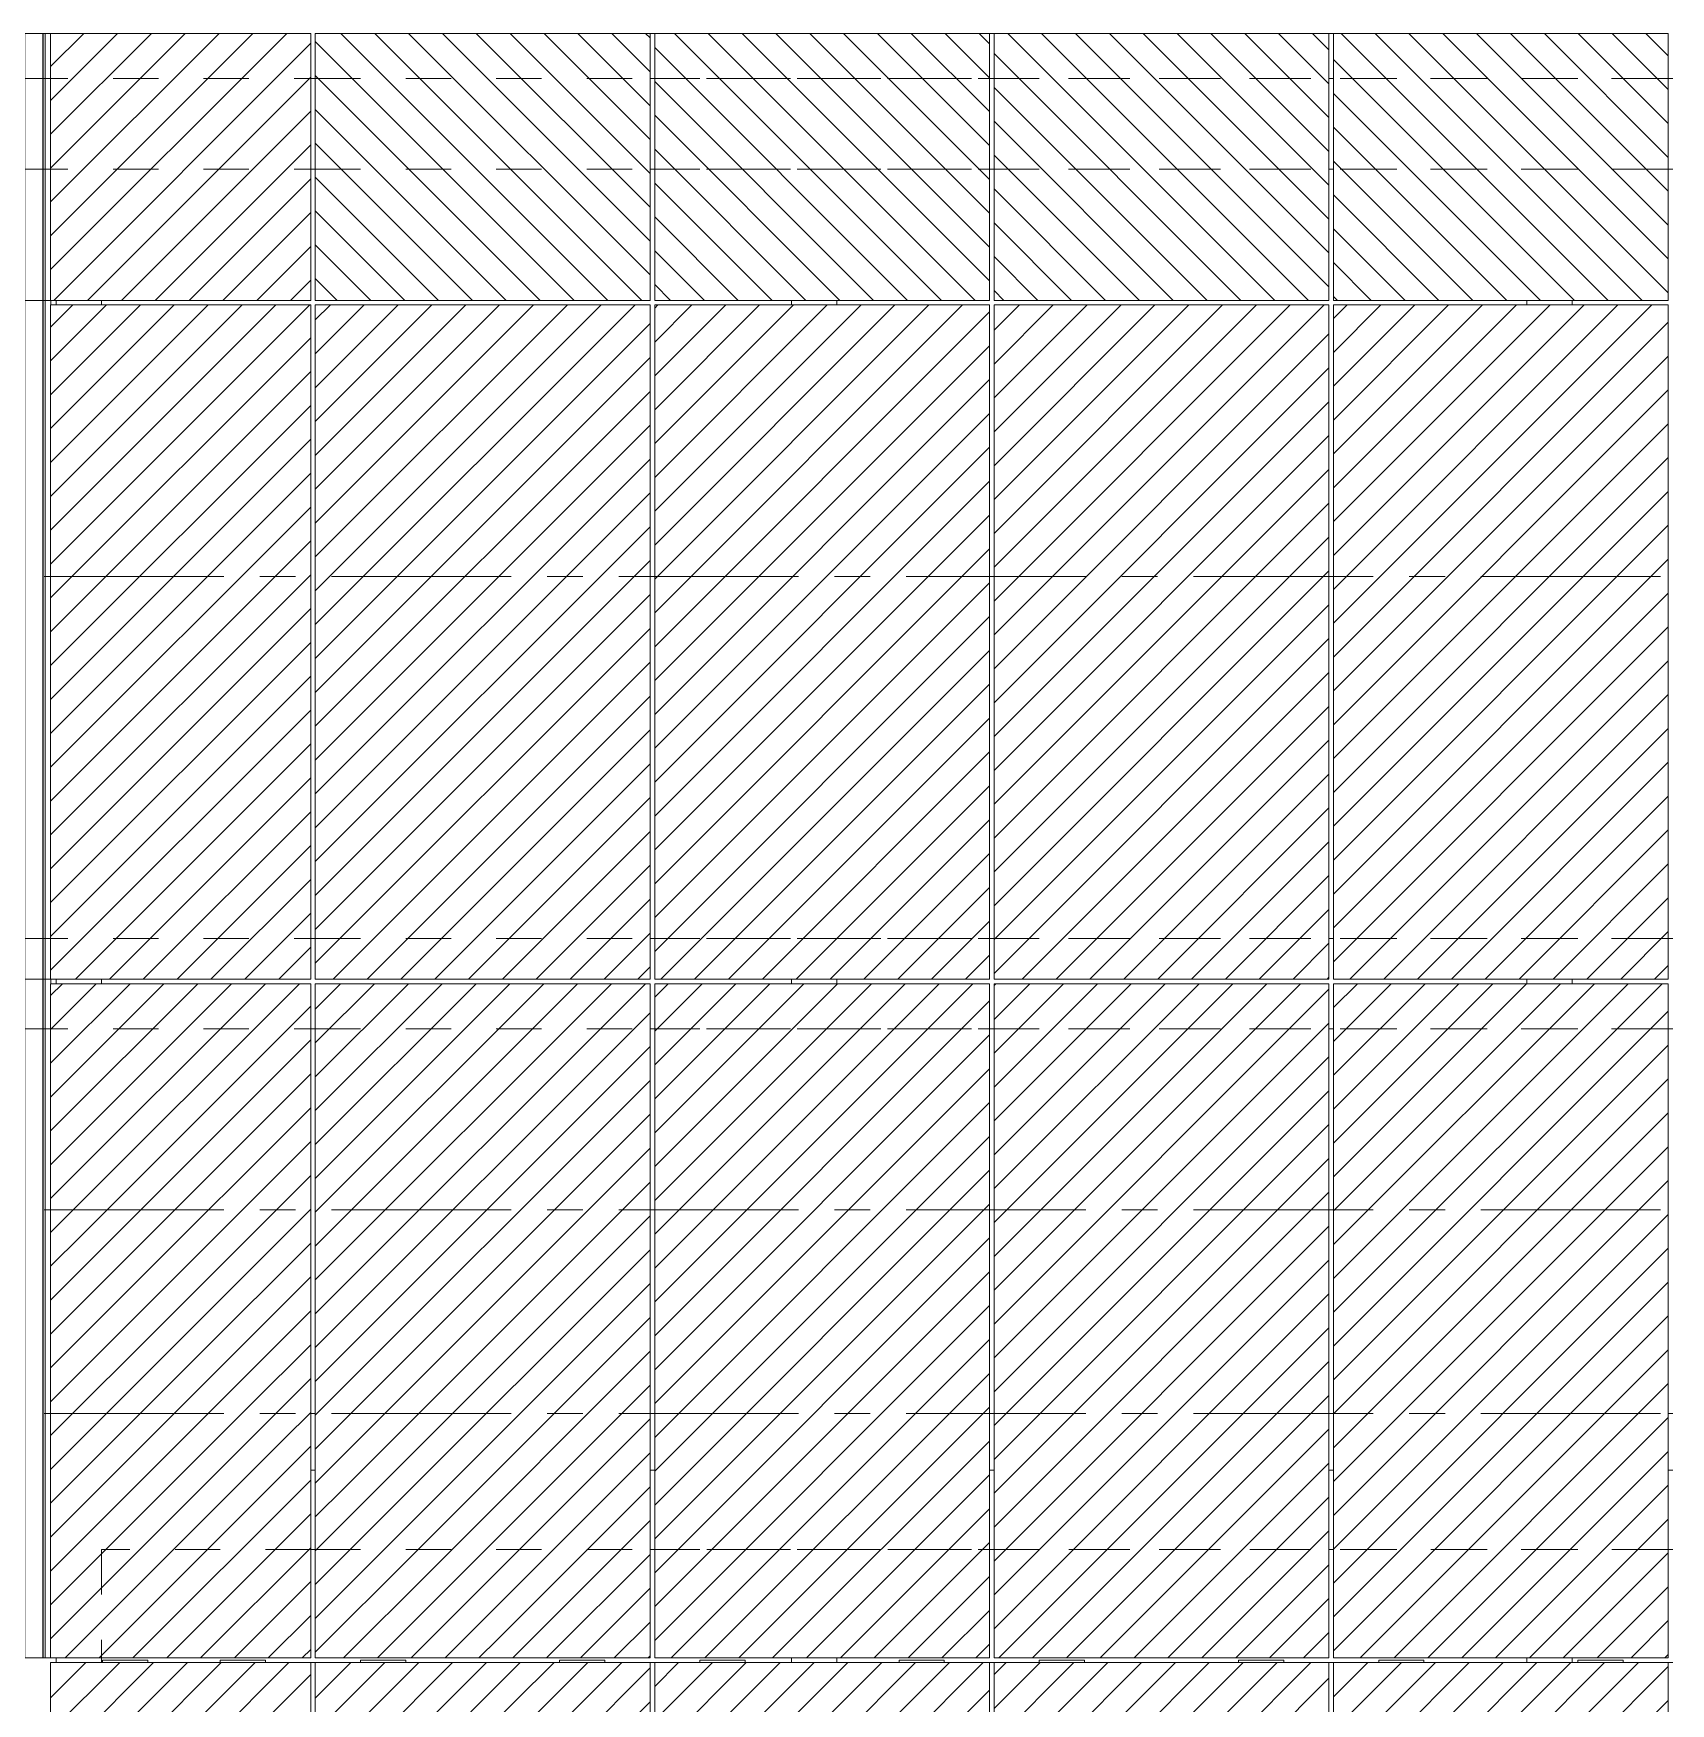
# Model space of a CAD drawing. Header units: millimetres. Extents: x -220592 to 404889, y -217665 to 38245.
# Drawn here: x -776 to -703.6, y -1504.7 to -1430.9 of the extents above; entities that cross this region are included whole.
import ezdxf

# ---------------------------------------------------------------- set-up
doc = ezdxf.new("R2010")
doc.units = ezdxf.units.MM
doc.linetypes.add('XKITLINE00', pattern=[0])
doc.linetypes.add('XKITLINE02', pattern=[4, 2, -2])
doc.layers.add('000 - 0_HIDE_OBJ_FRAMING_DEF_SUB_1', color=7, linetype='Continuous')
doc.layers.add('Part', color=7, linetype='Continuous', lineweight=0)
doc.layers.add('S-GRID', color=7, linetype='Continuous', lineweight=0)

# ---------------------------------------------------------------- blocks, each defined once
blk = doc.blocks.new('*A3688')
at = {"layer": '000 - 0_HIDE_OBJ_FRAMING_DEF_SUB_1', "color": 7, "linetype": 'XKITLINE00', "lineweight": 0}
for p, q in [((60.531931, -33.623645), (48.731931, -21.823645)), ((62.028169, -33.623645), (50.228169, -21.823645)), ((62.400191, -32.499429), (51.724407, -21.823645)), ((62.400191, -31.003191), (53.220645, -21.823645)), ((62.400191, -29.506953), (54.716883, -21.823645)), ((62.400191, -28.010715), (56.213121, -21.823645)), ((62.400191, -26.514477), (57.709359, -21.823645)), ((62.400191, -25.018239), (59.205597, -21.823645)), ((62.400191, -23.522001), (60.701835, -21.823645)), ((62.400191, -22.025763), (62.198073, -21.823645)), ((59.035693, -33.623645), (47.600191, -22.188143)), ((57.539455, -33.623645), (47.600191, -23.684381)), ((56.043217, -33.623645), (47.600191, -25.180618)), ((54.546979, -33.623645), (47.600191, -26.676856)), ((53.050741, -33.623645), (47.600191, -28.173094)), ((51.554504, -33.623645), (47.600191, -29.669332)), ((50.058266, -33.623645), (47.600191, -31.16557)), ((48.562028, -33.623645), (47.600191, -32.661808)), ((47.600191, -47.955555), (61.732101, -33.823645)), ((47.600191, -46.459317), (60.235863, -33.823645)), ((47.600191, -44.963079), (58.739625, -33.823645)), ((47.600191, -43.466841), (57.243387, -33.823645)), ((47.600191, -41.970603), (55.747149, -33.823645)), ((47.600191, -40.474365), (54.250911, -33.823645)), ((47.600191, -38.978127), (52.754673, -33.823645)), ((47.600191, -37.481889), (51.258435, -33.823645)), ((47.600191, -35.985651), (49.762197, -33.823645)), ((47.600191, -34.489413), (48.265959, -33.823645)), ((47.600191, -49.451793), (62.400191, -34.651793)), ((47.600191, -50.948031), (62.400191, -36.148031)), ((47.600191, -52.444268), (62.400191, -37.644268)), ((47.600191, -53.940506), (62.400191, -39.140506)), ((47.600191, -55.436744), (62.400191, -40.636744)), ((47.600191, -56.932982), (62.400191, -42.132982)), ((47.600191, -58.42922), (62.400191, -43.62922)), ((47.600191, -59.925458), (62.400191, -45.125458)), ((47.600191, -61.421696), (62.400191, -46.621696)), ((47.600191, -62.917934), (62.400191, -48.117934)), ((48.390718, -63.623645), (62.400191, -49.614172)), ((49.886956, -63.623645), (62.400191, -51.11041)), ((51.383194, -63.623645), (62.400191, -52.606648)), ((52.879432, -63.623645), (62.400191, -54.102886)), ((54.37567, -63.623645), (62.400191, -55.599124)), ((55.871908, -63.623645), (62.400191, -57.095362)), ((57.368146, -63.623645), (62.400191, -58.5916)), ((58.864384, -63.623645), (62.400191, -60.087838)), ((60.360622, -63.623645), (62.400191, -61.584076)), ((61.85686, -63.623645), (62.400191, -63.080314)), ((47.600191, -78.411103), (62.187649, -63.823645)), ((47.600191, -76.914865), (60.691411, -63.823645)), ((47.600191, -75.418627), (59.195173, -63.823645)), ((47.600191, -73.922389), (57.698935, -63.823645)), ((47.600191, -72.426151), (56.202697, -63.823645)), ((47.600191, -70.929913), (54.706459, -63.823645)), ((47.600191, -69.433675), (53.210221, -63.823645)), ((47.600191, -67.937437), (51.713983, -63.823645)), ((47.600191, -66.441199), (50.217745, -63.823645)), ((47.600191, -64.944961), (48.721507, -63.823645)), ((47.600191, -79.907341), (62.400191, -65.107341)), ((47.600191, -81.403579), (62.400191, -66.603579)), ((47.600191, -82.899817), (62.400191, -68.099817)), ((47.600191, -84.396054), (62.400191, -69.596054)), ((48.166788, -85.325696), (62.400191, -71.092292)), ((48.914907, -86.073814), (62.400191, -72.58853)), ((49.663026, -86.821933), (62.400191, -74.084768)), ((50.411145, -87.570052), (62.400191, -75.581006)), ((51.159264, -88.318171), (62.400191, -77.077244)), ((51.907383, -89.06629), (62.400191, -78.573482)), ((52.655502, -89.814409), (62.400191, -80.06972)), ((53.403621, -90.562528), (62.400191, -81.565958)), ((54.15174, -91.310647), (62.400191, -83.062196)), ((54.899859, -92.058766), (62.400191, -84.558434)), ((47.600191, -85.892292), (48.166788, -85.325696)), ((47.600191, -87.38853), (48.914907, -86.073814)), ((55.647978, -92.806885), (62.400191, -86.054672)), ((47.600191, -88.884768), (49.663026, -86.821933)), ((47.600191, -90.381006), (50.411145, -87.570052)), ((56.396097, -93.555004), (62.400191, -87.55091)), ((47.600191, -91.877244), (51.159264, -88.318171)), ((47.600191, -93.373482), (51.907383, -89.06629)), ((57.823694, -93.623645), (62.400191, -89.047148)), ((48.846266, -93.623645), (52.655502, -89.814409)), ((50.342504, -93.623645), (53.403621, -90.562528)), ((59.319932, -93.623645), (62.400191, -90.543386)), ((51.838742, -93.623645), (54.15174, -91.310647)), ((53.33498, -93.623645), (54.899859, -92.058766)), ((60.81617, -93.623645), (62.400191, -92.039624)), ((54.831218, -93.623645), (55.647978, -92.806885)), ((56.327456, -93.623645), (56.396097, -93.555004)), ((62.312408, -93.623645), (62.385602, -93.550451)), ((47.600191, -99.889223), (53.665769, -93.823645)), ((47.600191, -98.392985), (52.169531, -93.823645)), ((47.600191, -96.896747), (50.673293, -93.823645)), ((47.600191, -95.400509), (49.177055, -93.823645)), ((47.600191, -101.385461), (54.899859, -94.085793)), ((54.899859, -94.085793), (55.162007, -93.823645)), ((55.647978, -94.833912), (56.658245, -93.823645)), ((56.396097, -95.582031), (58.154483, -93.823645)), ((57.144216, -96.33015), (59.650721, -93.823645)), ((57.892335, -97.078269), (61.146959, -93.823645)), ((58.640454, -97.826388), (62.400191, -94.066651)), ((47.600191, -102.881699), (55.647978, -94.833912)), ((47.600191, -104.377937), (56.396097, -95.582031)), ((59.388573, -98.574507), (62.400191, -95.562889))]:
    blk.add_line(p, q, dxfattribs=at)
blk = doc.blocks.new('*A3689')
at = {"layer": '000 - 0_HIDE_OBJ_FRAMING_DEF_SUB_1', "color": 7, "linetype": 'XKITLINE00', "lineweight": 0}
for p, q in [((75.269259, -33.623645), (63.469259, -21.823645)), ((76.765497, -33.623645), (64.965497, -21.823645)), ((77.400191, -32.762101), (66.461735, -21.823645)), ((77.400191, -31.265863), (67.957973, -21.823645)), ((77.400191, -29.769625), (69.454211, -21.823645)), ((77.400191, -28.273387), (70.950449, -21.823645)), ((77.400191, -26.777149), (72.446687, -21.823645)), ((77.400191, -25.280911), (73.942925, -21.823645)), ((77.400191, -23.784673), (75.439163, -21.823645)), ((77.400191, -22.288435), (76.935401, -21.823645)), ((73.773021, -33.623645), (62.600191, -22.450815)), ((72.276783, -33.623645), (62.600191, -23.947053)), ((70.780545, -33.623645), (62.600191, -25.44329)), ((69.284307, -33.623645), (62.600191, -26.939528)), ((67.788069, -33.623645), (62.600191, -28.435766)), ((66.291832, -33.623645), (62.600191, -29.932004)), ((64.795594, -33.623645), (62.600191, -31.428242)), ((63.299356, -33.623645), (62.600191, -32.92448)), ((62.600191, -47.43521), (76.211756, -33.823645)), ((62.600191, -45.938972), (74.715518, -33.823645)), ((62.600191, -44.442734), (73.21928, -33.823645)), ((62.600191, -42.946496), (71.723042, -33.823645)), ((62.600191, -41.450258), (70.226804, -33.823645)), ((62.600191, -39.95402), (68.730566, -33.823645)), ((62.600191, -38.457782), (67.234328, -33.823645)), ((62.600191, -36.961544), (65.73809, -33.823645)), ((62.600191, -35.465306), (64.241852, -33.823645)), ((62.600191, -33.969068), (62.745614, -33.823645)), ((62.600191, -48.931448), (77.400191, -34.131448)), ((62.600191, -50.427686), (77.400191, -35.627686)), ((62.600191, -51.923924), (77.400191, -37.123924)), ((62.600191, -53.420161), (77.400191, -38.620161)), ((62.600191, -54.916399), (77.400191, -40.116399)), ((62.600191, -56.412637), (77.400191, -41.612637)), ((62.600191, -57.908875), (77.400191, -43.108875)), ((62.600191, -59.405113), (77.400191, -44.605113)), ((62.600191, -60.901351), (77.400191, -46.101351)), ((62.600191, -62.397589), (77.400191, -47.597589)), ((62.870373, -63.623645), (77.400191, -49.093827)), ((64.366611, -63.623645), (77.400191, -50.590065)), ((65.862849, -63.623645), (77.400191, -52.086303)), ((67.359087, -63.623645), (77.400191, -53.582541)), ((68.855325, -63.623645), (77.400191, -55.078779)), ((70.351563, -63.623645), (77.400191, -56.575017)), ((71.847801, -63.623645), (77.400191, -58.071255)), ((73.344039, -63.623645), (77.400191, -59.567493)), ((74.840277, -63.623645), (77.400191, -61.063731)), ((76.336515, -63.623645), (77.400191, -62.559969)), ((62.600191, -77.890758), (76.667304, -63.823645)), ((62.600191, -76.39452), (75.171066, -63.823645)), ((62.600191, -74.898282), (73.674828, -63.823645)), ((62.600191, -73.402044), (72.17859, -63.823645)), ((62.600191, -71.905806), (70.682352, -63.823645)), ((62.600191, -70.409568), (69.186114, -63.823645)), ((62.600191, -68.91333), (67.689876, -63.823645)), ((62.600191, -67.417092), (66.193638, -63.823645)), ((62.600191, -65.920854), (64.6974, -63.823645)), ((62.600191, -64.424616), (63.201162, -63.823645)), ((62.600191, -79.386996), (77.400191, -64.586996)), ((62.600191, -80.883234), (77.400191, -66.083234)), ((62.600191, -82.379472), (77.400191, -67.579472)), ((62.600191, -83.87571), (77.400191, -69.07571)), ((62.600191, -85.371948), (77.400191, -70.571948)), ((62.600191, -86.868185), (77.400191, -72.068185)), ((62.600191, -88.364423), (77.400191, -73.564423)), ((62.600191, -89.860661), (77.400191, -75.060661)), ((62.600191, -91.356899), (77.400191, -76.556899)), ((62.600191, -92.853137), (77.400191, -78.053137)), ((63.325921, -93.623645), (77.400191, -79.549375)), ((64.822159, -93.623645), (77.400191, -81.045613)), ((66.318397, -93.623645), (77.400191, -82.541851)), ((67.814635, -93.623645), (77.400191, -84.038089)), ((69.310873, -93.623645), (77.400191, -85.534327)), ((70.807111, -93.623645), (77.400191, -87.030565)), ((72.303349, -93.623645), (77.400191, -88.526803)), ((73.799587, -93.623645), (77.400191, -90.023041)), ((75.295825, -93.623645), (77.400191, -91.519279)), ((76.792063, -93.623645), (77.400191, -93.015517)), ((62.600191, -99.368878), (68.145424, -93.823645)), ((62.600191, -97.87264), (66.649186, -93.823645)), ((62.600191, -96.376402), (65.152948, -93.823645)), ((62.600191, -94.880164), (63.656711, -93.823645)), ((62.646443, -100.818864), (69.641662, -93.823645)), ((63.394562, -101.566983), (71.1379, -93.823645)), ((64.142681, -102.315102), (72.634138, -93.823645)), ((64.8908, -103.063221), (74.130376, -93.823645)), ((65.638919, -103.81134), (75.626614, -93.823645)), ((66.387038, -104.559459), (77.122852, -93.823645)), ((67.135157, -105.307578), (77.400191, -95.042544))]:
    blk.add_line(p, q, dxfattribs=at)
blk = doc.blocks.new('*A3690')
at = {"layer": '000 - 0_HIDE_OBJ_FRAMING_DEF_SUB_1', "color": 7, "linetype": 'XKITLINE00', "lineweight": 0}
for p, q in [((90.006587, -33.623645), (78.206587, -21.823645)), ((91.502825, -33.623645), (79.702825, -21.823645)), ((92.400191, -33.024773), (81.199063, -21.823645)), ((92.400191, -31.528535), (82.695301, -21.823645)), ((92.400191, -30.032297), (84.191539, -21.823645)), ((92.400191, -28.536059), (85.687777, -21.823645)), ((92.400191, -27.039821), (87.184015, -21.823645)), ((92.400191, -25.543583), (88.680253, -21.823645)), ((92.400191, -24.047345), (90.176491, -21.823645)), ((92.400191, -22.551107), (91.672729, -21.823645)), ((88.510349, -33.623645), (77.600191, -22.713487)), ((87.014111, -33.623645), (77.600191, -24.209725)), ((85.517873, -33.623645), (77.600191, -25.705962)), ((84.021635, -33.623645), (77.600191, -27.2022)), ((82.525397, -33.623645), (77.600191, -28.698438)), ((81.02916, -33.623645), (77.600191, -30.194676)), ((79.532922, -33.623645), (77.600191, -31.690914)), ((78.036684, -33.623645), (77.600191, -33.187152)), ((77.600191, -48.411103), (92.187649, -33.823645)), ((77.600191, -46.914865), (90.691411, -33.823645)), ((77.600191, -45.418627), (89.195173, -33.823645)), ((77.600191, -43.922389), (87.698935, -33.823645)), ((77.600191, -42.426151), (86.202697, -33.823645)), ((77.600191, -40.929913), (84.706459, -33.823645)), ((77.600191, -39.433675), (83.210221, -33.823645)), ((77.600191, -37.937437), (81.713983, -33.823645)), ((77.600191, -36.441199), (80.217745, -33.823645)), ((77.600191, -34.944961), (78.721507, -33.823645)), ((77.600191, -49.907341), (92.400191, -35.107341)), ((77.600191, -51.403579), (92.400191, -36.603579)), ((77.600191, -52.899817), (92.400191, -38.099817)), ((77.600191, -54.396054), (92.400191, -39.596054)), ((77.600191, -55.892292), (92.400191, -41.092292)), ((77.600191, -57.38853), (92.400191, -42.58853)), ((77.600191, -58.884768), (92.400191, -44.084768)), ((77.600191, -60.381006), (92.400191, -45.581006)), ((77.600191, -61.877244), (92.400191, -47.077244)), ((77.600191, -63.373482), (92.400191, -48.573482)), ((78.846266, -63.623645), (92.400191, -50.06972)), ((80.342504, -63.623645), (92.400191, -51.565958)), ((81.838742, -63.623645), (92.400191, -53.062196)), ((83.33498, -63.623645), (92.400191, -54.558434)), ((84.831218, -63.623645), (92.400191, -56.054672)), ((86.327456, -63.623645), (92.400191, -57.55091)), ((87.823694, -63.623645), (92.400191, -59.047148)), ((89.319932, -63.623645), (92.400191, -60.543386)), ((90.81617, -63.623645), (92.400191, -62.039624)), ((77.600191, -77.370413), (91.146959, -63.823645)), ((77.600191, -75.874175), (89.650721, -63.823645)), ((77.600191, -74.377937), (88.154483, -63.823645)), ((77.600191, -72.881699), (86.658245, -63.823645)), ((77.600191, -71.385461), (85.162007, -63.823645)), ((77.600191, -69.889223), (83.665769, -63.823645)), ((77.600191, -68.392985), (82.169531, -63.823645)), ((77.600191, -66.896747), (80.673293, -63.823645)), ((77.600191, -65.400509), (79.177055, -63.823645)), ((77.600191, -78.866651), (92.400191, -64.066651)), ((77.616428, -63.888034), (77.680818, -63.823645)), ((92.331696, -63.604357), (92.400191, -63.535862)), ((77.600191, -80.362889), (92.400191, -65.562889)), ((77.600191, -81.859127), (92.400191, -67.059127)), ((77.600191, -83.355365), (92.400191, -68.555365)), ((77.600191, -84.851603), (92.400191, -70.051603)), ((77.600191, -86.347841), (92.400191, -71.547841)), ((77.600191, -87.844078), (92.400191, -73.044078)), ((77.600191, -89.340316), (92.400191, -74.540316)), ((77.600191, -90.836554), (92.400191, -76.036554)), ((77.600191, -92.332792), (92.400191, -77.532792)), ((77.805577, -93.623645), (92.400191, -79.02903)), ((79.301814, -93.623645), (92.400191, -80.525268)), ((80.798052, -93.623645), (92.400191, -82.021506)), ((82.29429, -93.623645), (92.400191, -83.517744)), ((83.790528, -93.623645), (92.400191, -85.013982)), ((85.286766, -93.623645), (92.400191, -86.51022)), ((86.783004, -93.623645), (92.400191, -88.006458)), ((88.279242, -93.623645), (92.400191, -89.502696)), ((89.77548, -93.623645), (92.400191, -90.998934)), ((91.271718, -93.623645), (92.400191, -92.495172)), ((77.600191, -107.825961), (91.602507, -93.823645)), ((77.600191, -106.329723), (90.106269, -93.823645)), ((77.600191, -104.833485), (88.610031, -93.823645)), ((77.600191, -103.337247), (87.113793, -93.823645)), ((77.600191, -101.841009), (85.617555, -93.823645)), ((77.600191, -100.344771), (84.121317, -93.823645)), ((77.600191, -98.848533), (82.625079, -93.823645)), ((77.600191, -97.352295), (81.128841, -93.823645)), ((77.600191, -95.856057), (79.632604, -93.823645)), ((77.600191, -94.359819), (78.136366, -93.823645)), ((77.600191, -109.322199), (92.400191, -94.522199))]:
    blk.add_line(p, q, dxfattribs=at)
blk = doc.blocks.new('*A3691')
at = {"layer": '000 - 0_HIDE_OBJ_FRAMING_DEF_SUB_1', "color": 7, "linetype": 'XKITLINE00', "lineweight": 0}
for p, q in [((104.743915, -33.623645), (92.943915, -21.823645)), ((106.240153, -33.623645), (94.440153, -21.823645)), ((107.400191, -33.287445), (95.936391, -21.823645)), ((107.400191, -31.791207), (97.432629, -21.823645)), ((107.400191, -30.294969), (98.928867, -21.823645)), ((107.400191, -28.798731), (100.425105, -21.823645)), ((107.400191, -27.302493), (101.921343, -21.823645)), ((107.400191, -25.806255), (103.417581, -21.823645)), ((107.400191, -24.310017), (104.913819, -21.823645)), ((107.400191, -22.813779), (106.410057, -21.823645)), ((103.247677, -33.623645), (92.600191, -22.976159)), ((101.751439, -33.623645), (92.600191, -24.472397)), ((100.255201, -33.623645), (92.600191, -25.968635)), ((98.758963, -33.623645), (92.600191, -27.464872)), ((97.262725, -33.623645), (92.600191, -28.96111)), ((95.766487, -33.623645), (92.600191, -30.457348)), ((94.27025, -33.623645), (92.600191, -31.953586)), ((92.774012, -33.623645), (92.600191, -33.449824)), ((92.600191, -47.890758), (106.667304, -33.823645)), ((92.600191, -46.39452), (105.171066, -33.823645)), ((92.600191, -44.898282), (103.674828, -33.823645)), ((92.600191, -43.402044), (102.17859, -33.823645)), ((92.600191, -41.905806), (100.682352, -33.823645)), ((92.600191, -40.409568), (99.186114, -33.823645)), ((92.600191, -38.91333), (97.689876, -33.823645)), ((92.600191, -37.417092), (96.193638, -33.823645)), ((92.600191, -35.920854), (94.6974, -33.823645)), ((92.600191, -34.424616), (93.201162, -33.823645)), ((92.600191, -49.386996), (107.400191, -34.586996)), ((92.600191, -50.883234), (107.400191, -36.083234)), ((92.600191, -52.379472), (107.400191, -37.579472)), ((92.600191, -53.87571), (107.400191, -39.07571)), ((92.600191, -55.371948), (107.400191, -40.571948)), ((92.600191, -56.868185), (107.400191, -42.068185)), ((92.600191, -58.364423), (107.400191, -43.564423)), ((92.600191, -59.860661), (107.400191, -45.060661)), ((92.600191, -61.356899), (107.400191, -46.556899)), ((92.600191, -62.853137), (107.400191, -48.053137)), ((93.325921, -63.623645), (107.400191, -49.549375)), ((94.822159, -63.623645), (107.400191, -51.045613)), ((96.318397, -63.623645), (107.400191, -52.541851)), ((97.814635, -63.623645), (107.400191, -54.038089)), ((99.310873, -63.623645), (107.400191, -55.534327)), ((100.807111, -63.623645), (107.400191, -57.030565)), ((102.303349, -63.623645), (107.400191, -58.526803)), ((103.799587, -63.623645), (107.400191, -60.023041)), ((105.295825, -63.623645), (107.400191, -61.519279)), ((106.792063, -63.623645), (107.400191, -63.015517)), ((92.600191, -78.346306), (107.122852, -63.823645)), ((92.600191, -76.850068), (105.626614, -63.823645)), ((92.600191, -75.35383), (104.130376, -63.823645)), ((92.600191, -73.857592), (102.634138, -63.823645)), ((92.600191, -72.361354), (101.1379, -63.823645)), ((92.600191, -70.865116), (99.641662, -63.823645)), ((92.600191, -69.368878), (98.145424, -63.823645)), ((92.600191, -67.87264), (96.649186, -63.823645)), ((92.600191, -66.376402), (95.152948, -63.823645)), ((92.600191, -64.880164), (93.656711, -63.823645)), ((92.600191, -79.842544), (107.400191, -65.042544)), ((92.600191, -81.338782), (107.400191, -66.538782)), ((92.600191, -82.83502), (107.400191, -68.03502)), ((92.600191, -84.331258), (107.400191, -69.531258)), ((92.600191, -85.827496), (107.400191, -71.027496)), ((92.600191, -87.323734), (107.400191, -72.523734)), ((92.600191, -88.819971), (107.400191, -74.019971)), ((92.600191, -90.316209), (107.400191, -75.516209)), ((92.600191, -91.812447), (107.400191, -77.012447)), ((92.600191, -93.308685), (107.400191, -78.508685)), ((93.78147, -93.623645), (107.400191, -80.004923)), ((95.277707, -93.623645), (107.400191, -81.501161)), ((96.773945, -93.623645), (107.400191, -82.997399)), ((98.270183, -93.623645), (107.400191, -84.493637)), ((99.766421, -93.623645), (107.400191, -85.989875)), ((101.262659, -93.623645), (107.400191, -87.486113)), ((102.758897, -93.623645), (107.400191, -88.982351)), ((104.255135, -93.623645), (107.400191, -90.478589)), ((105.751373, -93.623645), (107.400191, -91.974827)), ((107.247611, -93.623645), (107.395513, -93.475743)), ((92.600191, -107.305616), (106.082162, -93.823645)), ((92.600191, -105.809378), (104.585924, -93.823645)), ((92.600191, -104.31314), (103.089686, -93.823645)), ((92.600191, -102.816902), (101.593448, -93.823645)), ((92.600191, -101.320664), (100.09721, -93.823645)), ((92.600191, -99.824426), (98.600972, -93.823645)), ((92.600191, -98.328188), (97.104734, -93.823645)), ((92.600191, -96.83195), (95.608497, -93.823645)), ((92.600191, -95.335712), (94.112259, -93.823645)), ((92.600191, -108.801854), (107.400191, -94.001854)), ((92.600191, -110.298092), (107.400191, -95.498092))]:
    blk.add_line(p, q, dxfattribs=at)
blk = doc.blocks.new('*A3692')
at = {"layer": '000 - 0_HIDE_OBJ_FRAMING_DEF_SUB_1', "color": 7, "linetype": 'XKITLINE00', "lineweight": 0}
for p, q in [((35.900232, -32.264494), (46.341081, -21.823645)), ((35.900232, -30.768256), (44.844843, -21.823645)), ((35.900232, -29.272018), (43.348605, -21.823645)), ((35.900232, -27.77578), (41.852367, -21.823645)), ((35.900232, -26.279542), (40.356129, -21.823645)), ((35.900232, -24.783304), (38.859891, -21.823645)), ((35.900232, -23.287066), (37.363653, -21.823645)), ((36.037319, -33.623645), (47.400191, -22.260773)), ((37.533557, -33.623645), (47.400191, -23.757011)), ((39.029795, -33.623645), (47.400191, -25.253249)), ((40.526033, -33.623645), (47.400191, -26.749487)), ((42.022271, -33.623645), (47.400191, -28.245725)), ((43.518509, -33.623645), (47.400191, -29.741962)), ((45.014747, -33.623645), (47.400191, -31.2382)), ((46.510985, -33.623645), (47.400191, -32.734438)), ((35.900232, -43.781641), (45.858229, -33.823645)), ((35.900232, -42.285403), (44.361991, -33.823645)), ((35.900232, -40.789165), (42.865753, -33.823645)), ((35.900232, -39.292927), (41.369515, -33.823645)), ((35.900232, -37.796689), (39.873277, -33.823645)), ((35.900232, -36.300451), (38.377039, -33.823645)), ((35.900232, -34.804214), (36.880801, -33.823645)), ((35.900232, -45.277879), (47.354245, -33.823867)), ((35.900232, -46.774117), (47.400191, -35.274158)), ((35.900232, -48.270355), (47.400191, -36.770396)), ((35.900232, -49.766593), (47.400191, -38.266634)), ((35.900232, -51.262831), (47.400191, -39.762872)), ((35.900232, -52.759069), (47.400191, -41.25911)), ((35.900232, -54.255307), (47.400191, -42.755348)), ((35.900232, -55.751545), (47.400191, -44.251586)), ((35.900232, -57.247783), (47.400191, -45.747824)), ((35.900232, -58.744021), (47.400191, -47.244062)), ((35.900232, -60.240259), (47.400191, -48.7403)), ((35.900232, -61.736497), (47.400191, -50.236538)), ((35.900232, -63.232735), (47.400191, -51.732776)), ((37.00556, -63.623645), (47.400191, -53.229014)), ((38.501798, -63.623645), (47.400191, -54.725252)), ((39.998036, -63.623645), (47.400191, -56.22149)), ((41.494274, -63.623645), (47.400191, -57.717728)), ((42.990512, -63.623645), (47.400191, -59.213965)), ((44.48675, -63.623645), (47.400191, -60.710203)), ((45.982988, -63.623645), (47.400191, -62.206441)), ((35.900232, -73.322629), (45.399217, -63.823645)), ((35.900232, -71.826391), (43.902979, -63.823645)), ((35.900232, -70.330153), (42.406741, -63.823645)), ((35.900232, -68.833915), (40.910503, -63.823645)), ((35.900232, -67.337678), (39.414265, -63.823645)), ((35.900232, -65.84144), (37.918027, -63.823645)), ((35.900232, -64.345202), (36.421789, -63.823645)), ((36.499466, -74.219633), (46.895455, -63.823645)), ((37.247585, -74.967752), (47.400191, -64.815146)), ((37.995704, -75.715871), (47.400191, -66.311384)), ((38.743823, -76.46399), (47.400191, -67.807622)), ((39.491942, -77.212109), (47.400191, -69.30386)), ((40.240061, -77.960228), (47.400191, -70.800098)), ((40.98818, -78.708347), (47.400191, -72.296336)), ((41.736299, -79.456466), (47.400191, -73.792574)), ((35.900232, -74.818867), (36.499466, -74.219633)), ((35.900232, -76.315105), (37.247585, -74.967752)), ((42.484418, -80.204585), (47.400191, -75.288812)), ((35.900232, -77.811343), (37.995704, -75.715871)), ((35.900232, -79.307581), (38.743823, -76.46399)), ((35.900232, -80.803819), (39.491942, -77.212109)), ((43.232537, -80.952704), (47.400191, -76.78505)), ((35.900232, -82.300057), (40.240061, -77.960228)), ((35.900232, -83.796295), (40.98818, -78.708347)), ((43.980656, -81.700823), (47.400191, -78.281288)), ((35.900232, -85.292533), (41.736299, -79.456466)), ((35.900232, -86.788771), (42.484418, -80.204585)), ((44.728775, -82.448942), (47.400191, -79.777526)), ((35.900232, -88.285009), (43.232537, -80.952704)), ((35.900232, -89.781247), (43.980656, -81.700823)), ((45.476894, -83.197061), (47.400191, -81.273764)), ((35.900232, -91.277485), (44.728775, -82.448942)), ((35.900232, -92.773723), (45.476894, -83.197061)), ((46.225013, -83.94518), (47.400191, -82.770002)), ((36.546548, -93.623645), (46.225013, -83.94518)), ((38.042786, -93.623645), (46.973132, -84.693299)), ((46.973132, -84.693299), (47.400191, -84.26624)), ((39.539024, -93.623645), (47.400191, -85.762478)), ((41.035262, -93.623645), (47.400191, -87.258716)), ((42.5315, -93.623645), (47.400191, -88.754954)), ((44.027738, -93.623645), (47.400191, -90.251192)), ((45.523976, -93.623645), (47.400191, -91.747429)), ((47.020214, -93.623645), (47.400191, -93.243667)), ((35.900232, -104.359855), (46.436443, -93.823645)), ((35.900232, -102.863617), (44.940205, -93.823645)), ((35.900232, -101.367379), (43.443967, -93.823645)), ((35.900232, -99.871141), (41.947729, -93.823645)), ((35.900232, -98.374904), (40.451491, -93.823645)), ((35.900232, -96.878666), (38.955253, -93.823645)), ((35.900232, -95.382428), (37.459015, -93.823645)), ((35.900232, -105.856093), (47.400191, -94.356134))]:
    blk.add_line(p, q, dxfattribs=at)
blk = doc.blocks.new('*A5169')
at = {"layer": 'S-GRID', "color": 7, "linetype": 'XKITLINE00', "lineweight": 0}
for p, q in [((35.617712, -21.823645), (43.555212, -21.823645)), ((45.142712, -21.823645), (46.730212, -21.823645)), ((48.317712, -21.823645), (56.255212, -21.823645)), ((57.842712, -21.823645), (59.430212, -21.823645)), ((61.017712, -21.823645), (68.955212, -21.823645)), ((70.542712, -21.823645), (72.130212, -21.823645)), ((73.717712, -21.823645), (81.655212, -21.823645)), ((83.242712, -21.823645), (84.830212, -21.823645)), ((86.417712, -21.823645), (94.355212, -21.823645)), ((95.942712, -21.823645), (97.530212, -21.823645)), ((99.117712, -21.823645), (107.055212, -21.823645))]:
    blk.add_line(p, q, dxfattribs=at)
blk = doc.blocks.new('*A5170')
at = {"layer": 'S-GRID', "color": 7, "linetype": 'XKITLINE00', "lineweight": 0}
for p, q in [((35.617712, -45.823645), (43.555212, -45.823645)), ((45.142712, -45.823645), (46.730212, -45.823645)), ((48.317712, -45.823645), (56.255212, -45.823645)), ((57.842712, -45.823645), (59.430212, -45.823645)), ((61.017712, -45.823645), (68.955212, -45.823645)), ((70.542712, -45.823645), (72.130212, -45.823645)), ((73.717712, -45.823645), (81.655212, -45.823645)), ((83.242712, -45.823645), (84.830212, -45.823645)), ((86.417712, -45.823645), (94.355212, -45.823645)), ((95.942712, -45.823645), (97.530212, -45.823645)), ((99.117712, -45.823645), (107.055212, -45.823645))]:
    blk.add_line(p, q, dxfattribs=at)
blk = doc.blocks.new('*A5171')
at = {"layer": 'S-GRID', "color": 7, "linetype": 'XKITLINE00', "lineweight": 0}
for p, q in [((35.617712, -73.823645), (43.555212, -73.823645)), ((45.142712, -73.823645), (46.730212, -73.823645)), ((48.317712, -73.823645), (56.255212, -73.823645)), ((57.842712, -73.823645), (59.430212, -73.823645)), ((61.017712, -73.823645), (68.955212, -73.823645)), ((70.542712, -73.823645), (72.130212, -73.823645)), ((73.717712, -73.823645), (81.655212, -73.823645)), ((83.242712, -73.823645), (84.830212, -73.823645)), ((86.417712, -73.823645), (94.355212, -73.823645)), ((95.942712, -73.823645), (97.530212, -73.823645)), ((99.117712, -73.823645), (107.055212, -73.823645))]:
    blk.add_line(p, q, dxfattribs=at)
blk = doc.blocks.new('*A5172')
at = {"layer": 'S-GRID', "color": 7, "linetype": 'XKITLINE00', "lineweight": 0}
for p, q in [((35.617712, -82.823645), (43.555212, -82.823645)), ((45.142712, -82.823645), (46.730212, -82.823645)), ((48.317712, -82.823645), (56.255212, -82.823645)), ((57.842712, -82.823645), (59.430212, -82.823645)), ((61.017712, -82.823645), (68.955212, -82.823645)), ((70.542712, -82.823645), (72.130212, -82.823645)), ((73.717712, -82.823645), (81.655212, -82.823645)), ((83.242712, -82.823645), (84.830212, -82.823645)), ((86.417712, -82.823645), (94.355212, -82.823645)), ((95.942712, -82.823645), (97.530212, -82.823645)), ((99.117712, -82.823645), (107.055212, -82.823645))]:
    blk.add_line(p, q, dxfattribs=at)
blk = doc.blocks.new('*A5187')
at = {"layer": 'Part', "color": 7, "linetype": 'XKITLINE00', "lineweight": 0}
for p, q in [((47.400191, -82.823645), (47.600191, -82.823645)), ((62.400191, -82.823645), (62.600191, -82.823645)), ((77.400191, -82.823645), (77.600191, -82.823645)), ((92.400191, -82.823645), (92.600191, -82.823645)), ((107.400191, -82.823645), (107.600191, -82.823645)), ((47.400191, -85.323645), (47.600191, -85.323645)), ((62.400191, -85.323645), (62.600191, -85.323645)), ((77.400191, -85.323645), (77.600191, -85.323645)), ((92.400191, -85.323645), (92.600191, -85.323645)), ((107.400191, -85.323645), (107.600191, -85.323645))]:
    blk.add_line(p, q, dxfattribs=at)
blk = doc.blocks.new('*A5188')
at = {"layer": '000 - 0_HIDE_OBJ_FRAMING_DEF_SUB_1', "color": 7, "linetype": 'XKITLINE02', "lineweight": 0}
for p, q in [((34.665605, -61.823645), (47.400191, -61.823645)), ((47.600191, -61.823645), (62.400191, -61.823645)), ((150.893715, -61.823645), (62.600191, -61.823645)), ((62.600191, -61.823645), (77.400191, -61.823645)), ((77.600191, -61.823645), (92.400191, -61.823645)), ((107.400191, -61.823645), (92.600191, -61.823645)), ((34.665605, -65.823645), (47.400191, -65.823645)), ((47.600191, -65.823645), (62.400191, -65.823645)), ((150.893715, -65.823645), (62.600191, -65.823645)), ((62.600191, -65.823645), (77.400191, -65.823645)), ((77.600191, -65.823645), (92.400191, -65.823645)), ((107.400191, -65.823645), (92.600191, -65.823645))]:
    blk.add_line(p, q, dxfattribs=at)
at = {"layer": '000 - 0_HIDE_OBJ_FRAMING_DEF_SUB_1', "color": 7, "linetype": 'XKITLINE00', "lineweight": 0}
for p, q in [((47.400191, -61.823645), (47.600191, -61.823645)), ((62.400191, -61.823645), (62.600191, -61.823645)), ((77.400191, -61.823645), (77.600191, -61.823645)), ((92.400191, -61.823645), (92.600191, -61.823645)), ((107.600191, -61.823645), (107.400191, -61.823645)), ((47.400191, -65.823645), (47.600191, -65.823645)), ((62.400191, -65.823645), (62.600191, -65.823645)), ((77.400191, -65.823645), (77.600191, -65.823645)), ((92.400191, -65.823645), (92.600191, -65.823645)), ((107.600191, -65.823645), (107.400191, -65.823645))]:
    blk.add_line(p, q, dxfattribs=at)
blk = doc.blocks.new('*A5189')
at = {"layer": '000 - 0_HIDE_OBJ_FRAMING_DEF_SUB_1', "color": 7, "linetype": 'XKITLINE02', "lineweight": 0}
for p, q in [((34.6655, -23.823645), (47.400191, -23.823645)), ((47.600191, -23.823645), (62.400191, -23.823645)), ((150.893715, -23.823645), (62.600191, -23.823645)), ((62.600191, -23.823645), (77.400191, -23.823645)), ((77.600191, -23.823645), (92.400191, -23.823645)), ((107.400191, -23.823645), (92.600191, -23.823645)), ((34.6655, -27.823645), (47.400191, -27.823645)), ((47.600191, -27.823645), (62.400191, -27.823645)), ((150.893715, -27.823645), (62.600191, -27.823645)), ((62.600191, -27.823645), (77.400191, -27.823645)), ((77.600191, -27.823645), (92.400191, -27.823645)), ((107.400191, -27.823645), (92.600191, -27.823645))]:
    blk.add_line(p, q, dxfattribs=at)
at = {"layer": '000 - 0_HIDE_OBJ_FRAMING_DEF_SUB_1', "color": 7, "linetype": 'XKITLINE00', "lineweight": 0}
for p, q in [((47.400191, -23.823645), (47.600191, -23.823645)), ((62.400191, -23.823645), (62.600191, -23.823645)), ((77.400191, -23.823645), (77.600191, -23.823645)), ((92.400191, -23.823645), (92.600191, -23.823645)), ((107.600191, -23.823645), (107.400191, -23.823645)), ((47.400191, -27.823645), (47.600191, -27.823645)), ((62.400191, -27.823645), (62.600191, -27.823645)), ((77.400191, -27.823645), (77.600191, -27.823645)), ((92.400191, -27.823645), (92.600191, -27.823645)), ((107.600191, -27.823645), (107.400191, -27.823645))]:
    blk.add_line(p, q, dxfattribs=at)
blk = doc.blocks.new('*A5195')
at = {"layer": '000 - 0_HIDE_OBJ_FRAMING_DEF_SUB_1', "color": 7, "linetype": 'XKITLINE00', "lineweight": 0}
for p, q in [((36.150232, -33.823645), (36.150232, -33.623645)), ((38.150232, -33.823645), (38.150232, -33.623645)), ((36.150232, -63.823645), (36.150232, -63.623645)), ((38.150232, -63.823645), (38.150232, -63.623645)), ((36.150232, -93.823645), (36.150232, -93.623645)), ((38.150232, -93.823645), (38.150232, -93.623645)), ((36.150232, -124.823645), (36.150232, -123.623645)), ((38.150232, -124.823645), (38.150232, -123.623645)), ((38.150232, -124.823645), (36.150232, -124.823645))]:
    blk.add_line(p, q, dxfattribs=at)
blk = doc.blocks.new('*A5196')
at = {"layer": '000 - 0_HIDE_OBJ_FRAMING_DEF_SUB_1', "color": 7, "linetype": 'XKITLINE00', "lineweight": 0}
for p, q in [((68.650232, -33.823645), (68.650232, -33.623645)), ((70.650232, -33.823645), (70.650232, -33.623645)), ((68.650232, -63.823645), (68.650232, -63.623645)), ((70.650232, -63.823645), (70.650232, -63.623645)), ((68.650232, -93.823645), (68.650232, -93.623645)), ((70.650232, -93.823645), (70.650232, -93.623645)), ((68.650232, -124.823645), (68.650232, -123.623645)), ((70.650232, -124.823645), (70.650232, -123.623645)), ((70.650232, -124.823645), (68.650232, -124.823645))]:
    blk.add_line(p, q, dxfattribs=at)
blk = doc.blocks.new('*A5197')
at = {"layer": '000 - 0_HIDE_OBJ_FRAMING_DEF_SUB_1', "color": 7, "linetype": 'XKITLINE00', "lineweight": 0}
for p, q in [((101.150232, -33.823645), (101.150232, -33.623645)), ((103.150232, -33.823645), (103.150232, -33.623645)), ((101.150232, -63.823645), (101.150232, -63.623645)), ((103.150232, -63.823645), (103.150232, -63.623645)), ((101.150232, -93.823645), (101.150232, -93.623645)), ((103.150232, -93.823645), (103.150232, -93.623645)), ((101.150232, -124.823645), (101.150232, -123.623645)), ((103.150232, -124.823645), (103.150232, -123.623645)), ((103.150232, -124.823645), (101.150232, -124.823645))]:
    blk.add_line(p, q, dxfattribs=at)
blk = doc.blocks.new('*A5199')
at = {"layer": '000 - 0_HIDE_OBJ_FRAMING_DEF_SUB_1', "color": 7, "linetype": 'XKITLINE00', "lineweight": 0}
for p, q in [((47.400191, -82.823645), (47.600191, -82.823645)), ((62.400191, -82.823645), (62.600191, -82.823645)), ((77.400191, -82.823645), (77.600191, -82.823645)), ((92.400191, -82.823645), (92.600191, -82.823645)), ((107.400191, -82.823645), (107.600191, -82.823645)), ((122.400191, -82.823645), (122.600191, -82.823645)), ((47.400191, -88.823645), (47.600191, -88.823645)), ((62.400191, -88.823645), (62.600191, -88.823645)), ((77.400191, -88.823645), (77.600191, -88.823645)), ((92.400191, -88.823645), (92.600191, -88.823645)), ((107.400191, -88.823645), (107.600191, -88.823645)), ((122.400191, -88.823645), (122.600191, -88.823645))]:
    blk.add_line(p, q, dxfattribs=at)
blk = doc.blocks.new('*A5201')
at = {"layer": '000 - 0_HIDE_OBJ_FRAMING_DEF_SUB_1', "color": 7, "linetype": 'XKITLINE02', "lineweight": 0}
for p, q in [((47.400191, -88.823645), (38.150232, -88.823645)), ((38.150232, -88.823645), (38.150232, -93.623645)), ((47.600191, -88.823645), (62.400191, -88.823645)), ((150.900232, -88.823645), (62.600191, -88.823645)), ((62.600191, -88.823645), (77.400191, -88.823645)), ((77.600191, -88.823645), (92.400191, -88.823645)), ((107.400191, -88.823645), (92.600191, -88.823645)), ((122.400191, -88.823645), (107.600191, -88.823645)), ((137.400191, -88.823645), (122.600191, -88.823645)), ((150.900232, -88.823645), (137.600191, -88.823645)), ((150.900232, -88.823645), (150.900232, -93.623645)), ((38.150232, -93.823645), (47.400191, -93.823645)), ((47.600191, -93.823645), (62.400191, -93.823645)), ((150.900232, -93.823645), (62.600191, -93.823645)), ((62.600191, -93.823645), (77.400191, -93.823645)), ((77.600191, -93.823645), (92.400191, -93.823645)), ((107.400191, -93.823645), (92.600191, -93.823645)), ((122.400191, -93.823645), (107.600191, -93.823645)), ((137.400191, -93.823645), (122.600191, -93.823645)), ((150.900232, -93.823645), (137.600191, -93.823645))]:
    blk.add_line(p, q, dxfattribs=at)
at = {"layer": '000 - 0_HIDE_OBJ_FRAMING_DEF_SUB_1', "color": 7, "linetype": 'XKITLINE00', "lineweight": 0}
for p, q in [((47.400191, -88.823645), (47.600191, -88.823645)), ((62.400191, -88.823645), (62.600191, -88.823645)), ((77.400191, -88.823645), (77.600191, -88.823645)), ((92.400191, -88.823645), (92.600191, -88.823645)), ((107.600191, -88.823645), (107.400191, -88.823645)), ((122.600191, -88.823645), (122.400191, -88.823645)), ((137.600191, -88.823645), (137.400191, -88.823645)), ((38.150232, -93.623645), (38.150232, -93.823645)), ((150.900232, -93.623645), (150.900232, -93.823645)), ((47.400191, -93.823645), (47.600191, -93.823645)), ((62.400191, -93.823645), (62.600191, -93.823645)), ((77.400191, -93.823645), (77.600191, -93.823645)), ((92.400191, -93.823645), (92.600191, -93.823645)), ((107.600191, -93.823645), (107.400191, -93.823645)), ((122.600191, -93.823645), (122.400191, -93.823645)), ((137.600191, -93.823645), (137.400191, -93.823645))]:
    blk.add_line(p, q, dxfattribs=at)
blk = doc.blocks.new('*A5202')
at = {"layer": '000 - 0_HIDE_OBJ_FRAMING_DEF_SUB_1', "color": 7, "linetype": 'XKITLINE00', "lineweight": 0}
for p, q in [((47.600191, -21.823645), (47.600191, -33.623645)), ((62.400191, -21.823645), (47.600191, -21.823645)), ((62.400191, -33.623645), (62.400191, -21.823645)), ((47.600191, -33.623645), (62.400191, -33.623645)), ((47.600191, -33.823645), (47.600191, -63.623645)), ((62.400191, -33.823645), (47.600191, -33.823645)), ((62.400191, -63.623645), (62.400191, -33.823645)), ((47.600191, -63.623645), (62.400191, -63.623645)), ((47.600191, -63.823645), (47.600191, -93.623645)), ((62.400191, -63.823645), (47.600191, -63.823645)), ((62.400191, -93.623645), (62.400191, -63.823645)), ((47.600191, -93.623645), (62.400191, -93.623645)), ((47.600191, -93.823645), (47.600191, -123.623645)), ((62.400191, -93.823645), (47.600191, -93.823645)), ((62.400191, -123.623645), (62.400191, -93.823645))]:
    blk.add_line(p, q, dxfattribs=at)
blk = doc.blocks.new('*A5203')
at = {"layer": '000 - 0_HIDE_OBJ_FRAMING_DEF_SUB_1', "color": 7, "linetype": 'XKITLINE00', "lineweight": 0}
for p, q in [((62.600191, -21.823645), (62.600191, -33.623645)), ((77.400191, -21.823645), (62.600191, -21.823645)), ((77.400191, -33.623645), (77.400191, -21.823645)), ((62.600191, -33.623645), (77.400191, -33.623645)), ((62.600191, -33.823645), (62.600191, -63.623645)), ((77.400191, -33.823645), (62.600191, -33.823645)), ((77.400191, -63.623645), (77.400191, -33.823645)), ((62.600191, -63.623645), (77.400191, -63.623645)), ((62.600191, -63.823645), (62.600191, -93.623645)), ((77.400191, -63.823645), (62.600191, -63.823645)), ((77.400191, -93.623645), (77.400191, -63.823645)), ((62.600191, -93.623645), (77.400191, -93.623645)), ((62.600191, -93.823645), (62.600191, -123.623645)), ((77.400191, -93.823645), (62.600191, -93.823645)), ((77.400191, -123.623645), (77.400191, -93.823645))]:
    blk.add_line(p, q, dxfattribs=at)
blk = doc.blocks.new('*A5204')
at = {"layer": '000 - 0_HIDE_OBJ_FRAMING_DEF_SUB_1', "color": 7, "linetype": 'XKITLINE00', "lineweight": 0}
for p, q in [((77.600191, -21.823645), (77.600191, -33.623645)), ((92.400191, -21.823645), (77.600191, -21.823645)), ((92.400191, -33.623645), (92.400191, -21.823645)), ((77.600191, -33.623645), (92.400191, -33.623645)), ((77.600191, -33.823645), (77.600191, -63.623645)), ((92.400191, -33.823645), (77.600191, -33.823645)), ((92.400191, -63.623645), (92.400191, -33.823645)), ((77.600191, -63.623645), (92.400191, -63.623645)), ((77.600191, -63.823645), (77.600191, -93.623645)), ((92.400191, -63.823645), (77.600191, -63.823645)), ((92.400191, -93.623645), (92.400191, -63.823645)), ((77.600191, -93.623645), (92.400191, -93.623645)), ((77.600191, -93.823645), (77.600191, -123.623645)), ((92.400191, -93.823645), (77.600191, -93.823645)), ((92.400191, -123.623645), (92.400191, -93.823645))]:
    blk.add_line(p, q, dxfattribs=at)
blk = doc.blocks.new('*A5205')
at = {"layer": '000 - 0_HIDE_OBJ_FRAMING_DEF_SUB_1', "color": 7, "linetype": 'XKITLINE00', "lineweight": 0}
for p, q in [((92.600191, -33.623645), (92.600191, -21.823645)), ((92.600191, -21.823645), (107.400191, -21.823645)), ((107.400191, -21.823645), (107.400191, -33.623645)), ((107.400191, -33.623645), (92.600191, -33.623645)), ((92.600191, -63.623645), (92.600191, -33.823645)), ((92.600191, -33.823645), (107.400191, -33.823645)), ((107.400191, -33.823645), (107.400191, -63.623645)), ((107.400191, -63.623645), (92.600191, -63.623645)), ((92.600191, -93.623645), (92.600191, -63.823645)), ((92.600191, -63.823645), (107.400191, -63.823645)), ((107.400191, -63.823645), (107.400191, -93.623645)), ((107.400191, -93.623645), (92.600191, -93.623645)), ((92.600191, -93.823645), (92.600191, -123.623645)), ((107.400191, -93.823645), (92.600191, -93.823645)), ((107.400191, -123.623645), (107.400191, -93.823645))]:
    blk.add_line(p, q, dxfattribs=at)
blk = doc.blocks.new('*A5206')
at = {"layer": '000 - 0_HIDE_OBJ_FRAMING_DEF_SUB_1', "color": 7, "linetype": 'XKITLINE00', "lineweight": 0}
for p, q in [((35.900232, -21.823645), (35.900232, -33.623645)), ((47.400191, -21.823645), (35.900232, -21.823645)), ((47.400191, -33.623645), (47.400191, -21.823645)), ((35.900232, -33.623645), (47.400191, -33.623645)), ((35.900232, -33.823645), (35.900232, -63.623645)), ((47.400191, -33.823645), (35.900232, -33.823645)), ((47.400191, -63.623645), (47.400191, -33.823645)), ((35.900232, -63.623645), (47.400191, -63.623645)), ((35.900232, -63.823645), (35.900232, -93.623645)), ((47.400191, -63.823645), (35.900232, -63.823645)), ((47.400191, -93.623645), (47.400191, -63.823645)), ((35.900232, -93.623645), (47.400191, -93.623645)), ((35.900232, -93.823645), (35.900232, -123.623645)), ((47.400191, -93.823645), (35.900232, -93.823645)), ((47.400191, -123.623645), (47.400191, -93.823645))]:
    blk.add_line(p, q, dxfattribs=at)
blk = doc.blocks.new('*A6061')
at = {"layer": 'Part', "color": 7, "linetype": 'XKITLINE00', "lineweight": 0}
for p, q in [((34.565562, -63.623645), (35.900232, -63.623645)), ((34.665362, -63.623645), (34.665605, -63.623645)), ((34.665362, -93.623645), (34.665362, -63.623645)), ((34.665605, -93.623645), (34.665605, -63.623645)), ((34.755605, -93.623645), (34.755605, -63.623645)), ((34.76116, -93.623645), (34.76116, -63.623645)), ((34.764843, -93.623645), (34.764843, -63.623645)), ((34.765589, -93.623645), (34.765589, -63.623645)), ((35.565603, -93.623645), (35.565603, -63.623645)), ((35.567289, -93.623645), (35.567289, -63.623645)), ((35.571778, -93.623645), (35.571778, -63.623645)), ((35.665605, -93.623645), (35.665605, -63.623645)), ((35.915362, -63.623645), (35.915362, -63.823645)), ((34.565562, -93.623645), (35.900232, -93.623645)), ((34.665605, -93.623645), (34.665362, -93.623645))]:
    blk.add_line(p, q, dxfattribs=at)
blk = doc.blocks.new('*A6063')
at = {"layer": 'Part', "color": 7, "linetype": 'XKITLINE00', "lineweight": 0}
for p, q in [((34.565562, -21.823645), (35.900232, -21.823645)), ((34.665257, -21.823645), (34.6655, -21.823645)), ((34.665257, -33.623645), (34.665257, -21.823645)), ((34.6655, -33.623645), (34.6655, -21.823645)), ((34.7555, -33.623645), (34.7555, -21.823645)), ((34.761055, -33.623645), (34.761055, -21.823645)), ((34.764738, -33.623645), (34.764738, -21.823645)), ((34.765484, -21.823645), (34.765484, -33.623645)), ((35.565498, -33.623645), (35.565498, -21.823645)), ((35.567185, -33.623645), (35.567185, -21.823645)), ((35.571673, -33.623645), (35.571673, -21.823645)), ((35.6655, -33.623645), (35.6655, -21.823645)), ((34.565562, -33.623645), (34.764738, -33.623645)), ((34.665362, -33.623645), (34.6655, -33.623645)), ((34.765484, -33.623645), (34.764843, -33.623645)), ((34.764843, -33.623645), (34.765484, -33.623645)), ((34.764843, -33.623645), (35.6655, -33.623645)), ((35.665605, -33.623645), (35.900232, -33.623645))]:
    blk.add_line(p, q, dxfattribs=at)
blk = doc.blocks.new('*A6088')
at = {"layer": '000 - 0_HIDE_OBJ_FRAMING_DEF_SUB_1', "color": 7, "linetype": 'XKITLINE00', "lineweight": 0}
for p, q in [((43.400191, -93.723645), (45.400191, -93.723645)), ((43.400191, -93.823645), (43.400191, -93.723645)), ((45.400191, -93.723645), (45.400191, -93.823645))]:
    blk.add_line(p, q, dxfattribs=at)
blk = doc.blocks.new('*A6089')
at = {"layer": '000 - 0_HIDE_OBJ_FRAMING_DEF_SUB_1', "color": 7, "linetype": 'XKITLINE00', "lineweight": 0}
for p, q in [((38.200191, -93.723645), (40.200191, -93.723645)), ((38.200191, -93.823645), (38.200191, -93.723645)), ((40.200191, -93.723645), (40.200191, -93.823645))]:
    blk.add_line(p, q, dxfattribs=at)
blk = doc.blocks.new('*A6090')
at = {"layer": '000 - 0_HIDE_OBJ_FRAMING_DEF_SUB_1', "color": 7, "linetype": 'XKITLINE00', "lineweight": 0}
for p, q in [((49.600191, -93.723645), (51.600191, -93.723645)), ((49.600191, -93.823645), (49.600191, -93.723645)), ((51.600191, -93.723645), (51.600191, -93.823645))]:
    blk.add_line(p, q, dxfattribs=at)
blk = doc.blocks.new('*A6091')
at = {"layer": '000 - 0_HIDE_OBJ_FRAMING_DEF_SUB_1', "color": 7, "linetype": 'XKITLINE00', "lineweight": 0}
for p, q in [((58.400191, -93.723645), (60.400191, -93.723645)), ((58.400191, -93.823645), (58.400191, -93.723645)), ((60.400191, -93.723645), (60.400191, -93.823645))]:
    blk.add_line(p, q, dxfattribs=at)
blk = doc.blocks.new('*A6092')
at = {"layer": '000 - 0_HIDE_OBJ_FRAMING_DEF_SUB_1', "color": 7, "linetype": 'XKITLINE00', "lineweight": 0}
for p, q in [((64.600191, -93.723645), (66.600191, -93.723645)), ((64.600191, -93.823645), (64.600191, -93.723645)), ((66.600191, -93.723645), (66.600191, -93.823645))]:
    blk.add_line(p, q, dxfattribs=at)
blk = doc.blocks.new('*A6093')
at = {"layer": '000 - 0_HIDE_OBJ_FRAMING_DEF_SUB_1', "color": 7, "linetype": 'XKITLINE00', "lineweight": 0}
for p, q in [((79.600191, -93.723645), (81.600191, -93.723645)), ((79.600191, -93.823645), (79.600191, -93.723645)), ((81.600191, -93.723645), (81.600191, -93.823645))]:
    blk.add_line(p, q, dxfattribs=at)
blk = doc.blocks.new('*A6094')
at = {"layer": '000 - 0_HIDE_OBJ_FRAMING_DEF_SUB_1', "color": 7, "linetype": 'XKITLINE00', "lineweight": 0}
for p, q in [((73.400191, -93.723645), (75.400191, -93.723645)), ((73.400191, -93.823645), (73.400191, -93.723645)), ((75.400191, -93.723645), (75.400191, -93.823645))]:
    blk.add_line(p, q, dxfattribs=at)
blk = doc.blocks.new('*A6095')
at = {"layer": '000 - 0_HIDE_OBJ_FRAMING_DEF_SUB_1', "color": 7, "linetype": 'XKITLINE00', "lineweight": 0}
for p, q in [((103.400191, -93.723645), (105.400191, -93.723645)), ((103.400191, -93.823645), (103.400191, -93.723645)), ((105.400191, -93.723645), (105.400191, -93.823645))]:
    blk.add_line(p, q, dxfattribs=at)
blk = doc.blocks.new('*A6096')
at = {"layer": '000 - 0_HIDE_OBJ_FRAMING_DEF_SUB_1', "color": 7, "linetype": 'XKITLINE00', "lineweight": 0}
for p, q in [((94.600191, -93.723645), (96.600191, -93.723645)), ((94.600191, -93.823645), (94.600191, -93.723645)), ((96.600191, -93.723645), (96.600191, -93.823645))]:
    blk.add_line(p, q, dxfattribs=at)
blk = doc.blocks.new('*A6097')
at = {"layer": '000 - 0_HIDE_OBJ_FRAMING_DEF_SUB_1', "color": 7, "linetype": 'XKITLINE00', "lineweight": 0}
for p, q in [((88.400191, -93.723645), (90.400191, -93.723645)), ((88.400191, -93.823645), (88.400191, -93.723645)), ((90.400191, -93.723645), (90.400191, -93.823645))]:
    blk.add_line(p, q, dxfattribs=at)
blk = doc.blocks.new('*A6187')
at = {"layer": 'Part', "color": 7, "linetype": 'XKITLINE00', "lineweight": 0}
for p, q in [((34.665362, -33.623645), (34.6655, -33.623645)), ((34.665362, -63.623645), (34.665362, -33.623645)), ((34.665605, -63.623645), (34.665605, -33.623645)), ((34.755605, -33.623645), (34.761055, -33.623645)), ((34.755605, -63.623645), (34.755605, -33.623645)), ((34.76116, -33.623645), (34.764843, -33.623645)), ((34.76116, -63.623645), (34.76116, -33.623645)), ((34.764843, -33.623645), (34.765589, -33.623645)), ((34.765589, -33.623645), (34.764843, -33.623645)), ((34.764843, -63.623645), (34.764843, -33.623645)), ((34.765589, -63.623645), (34.765589, -33.623645)), ((35.565603, -33.623645), (35.567185, -33.623645)), ((35.565603, -63.623645), (35.565603, -33.623645)), ((35.567289, -33.623645), (35.571673, -33.623645)), ((35.567289, -63.623645), (35.567289, -33.623645)), ((35.571673, -33.623645), (35.571778, -33.623645)), ((35.571778, -63.623645), (35.571778, -33.623645)), ((35.665605, -63.623645), (35.665605, -33.623645)), ((35.915362, -33.623645), (35.915362, -33.823645)), ((34.565562, -63.623645), (35.900232, -63.623645)), ((34.665605, -63.623645), (34.665362, -63.623645))]:
    blk.add_line(p, q, dxfattribs=at)

msp = doc.modelspace()

# ---------------------------------------------------------------- block references
at = {"color": 7, "lineweight": 0}
for name in ['*A5169', '*A6063', '*A3692', '*A5206', '*A3688', '*A5202', '*A3689', '*A5203', '*A3690', '*A5204', '*A3691', '*A5205', '*A5189', '*A6187', '*A5195', '*A5196', '*A5197', '*A5170', '*A5188', '*A6061', '*A5171', '*A5172', '*A5187', '*A5199', '*A5201', '*A6089', '*A6088', '*A6090', '*A6091', '*A6092', '*A6094', '*A6093', '*A6097', '*A6096', '*A6095']:
    msp.add_blockref(name, (-811.109, -1409.08), dxfattribs=at)

doc.saveas('drawing.dxf')
